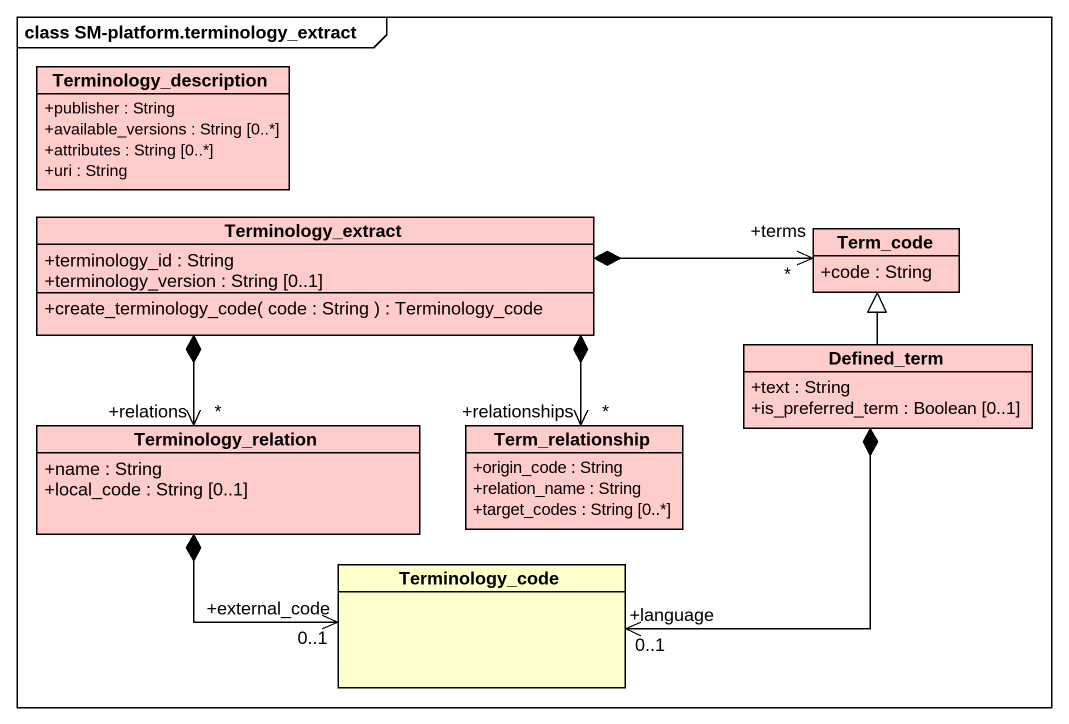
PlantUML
@startuml
mainframe class SM-platform.terminology_extract
hide circle
hide empty members
skinparam classAttributeIconSize 0
class Terminology_description #FFCCCC {
  +publisher : String
  +available_versions : String [0..*]
  +attributes : String [0..*]
  +uri : String
}
class Terminology_extract #FFCCCC {
  +terminology_id : String
  +terminology_version : String [0..1]
  +create_terminology_code( code : String ) : Terminology_code
}
class Term_code #FFCCCC {
  +code : String
}
class Defined_term #FFCCCC {
  +text : String
  +is_preferred_term : Boolean [0..1]
}
class Terminology_relation #FFCCCC {
  +name : String
  +local_code : String [0..1]
}
class Term_relationship #FFCCCC {
  +origin_code : String
  +relation_name : String
  +target_codes : String [0..*]
}
class Terminology_code
Terminology_extract *-right-> "+terms\n*" Term_code
Terminology_extract *--> "+relations\n*" Terminology_relation
Terminology_extract *--> "+relationships\n*" Term_relationship
Defined_term -up-|> Term_code
Terminology_relation *-right-> "+external_code\n0..1" Terminology_code
Terminology_code "+language\n0..1" <-right-* Defined_term
@enduml
